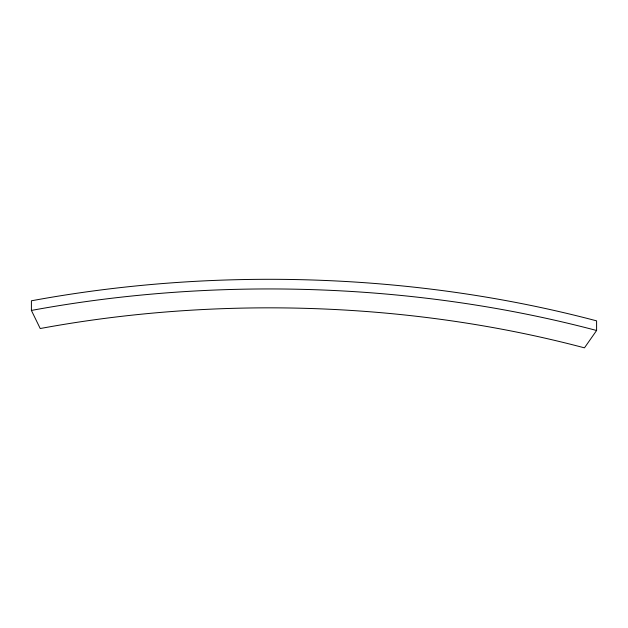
<?xml version="1.0" encoding="UTF-8"?>
<svg xmlns="http://www.w3.org/2000/svg" width="628" height="628" viewBox="0 0 628 628"><rect width="100%" height="100%" fill="white"/><g stroke="black" fill="none" stroke-linecap="round" stroke-linejoin="round"><path stroke-width="0.94" d="M596.6 330.493L584.456 347.849A796.948 490.649 0 0 0 40.223 328.53L31.4 310.436L31.4 300.796A827.641 509.544 0 0 1 596.6 320.861L596.6 330.493A827.641 509.544 0 0 0 31.4 310.436"/></g></svg>
